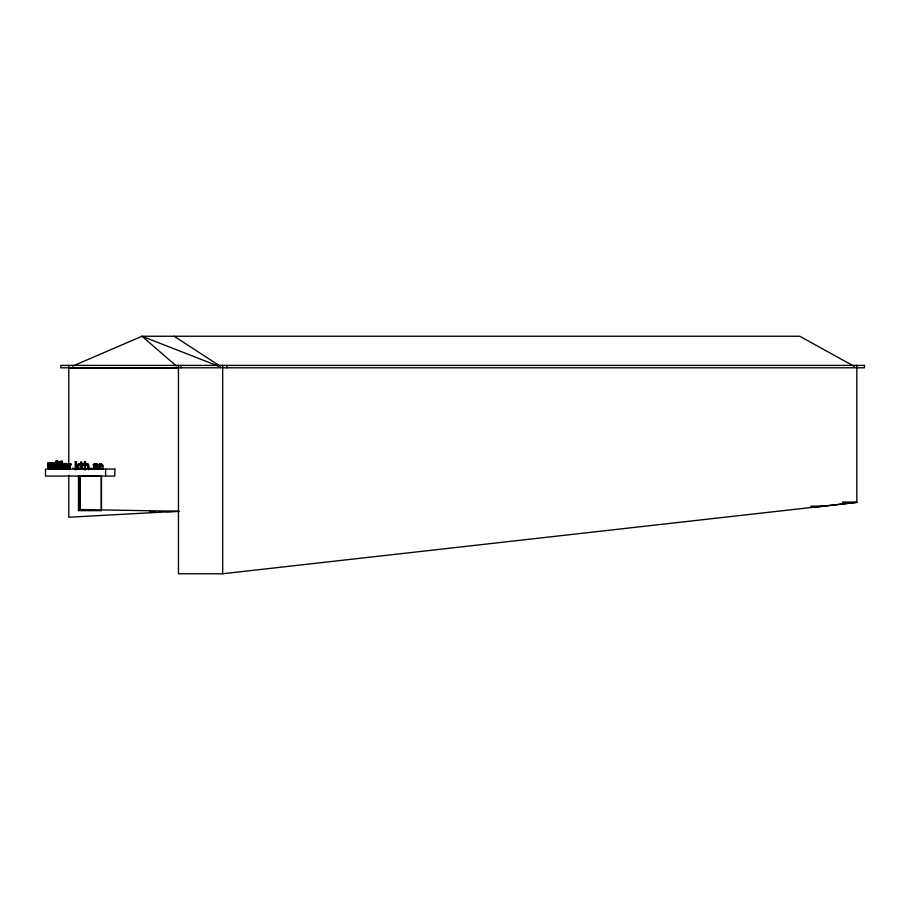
<?xml version="1.0" encoding="UTF-8"?>
<svg xmlns="http://www.w3.org/2000/svg" width="910" height="910" viewBox="0 0 910 910"><rect width="100%" height="100%" fill="white"/><g stroke="black" fill="none" stroke-linecap="round" stroke-linejoin="round"><path stroke-width="1.36" d="M48.162 468.536L47.582 467.046L49.208 467.558M50.323 467.353L50.63 465.84L47.582 465.715L48.093 463.076L49.538 463.565M49.8 467.41C46.603 457.468 51.313 471.312 48.81 468.115L48.844 467.092M51.006 466.443C52.245 462.917 48.207 461.484 48.856 465.772L47.582 465.715M50.346 464.236L51.631 464.282L52.257 462.917L53.281 463.702L53.212 465.556L51.825 467.092L52.37 467.945L53.269 467.251L51.324 467.854M57.648 466.58L57.796 461.063L56.124 461.006L56.011 463.804L55.226 462.997L54.509 463.816L54.202 468.684L57.501 468.821M57.284 463.85C55.146 461.063 55.385 468.297 55.476 468.73L56.227 468.775M55.817 468.752L56.147 464.339L57.25 464.646M56.431 463.599L56.124 461.006M57.739 464.043L56.909 464.009L56.932 463.224L57.774 463.258M57.091 468.798L57.796 461.063M58.661 468.058L59.514 461.723L58.65 468.946M60.378 463.77L60.469 461.188L62.153 461.245L62.005 465.124M60.242 467.08L61.516 467.126L62.153 461.245M63.336 469.06L62.87 467.615L62.813 469.037L63.802 469.082M99.383 463.975L98.439 466.136L98.701 469.003L98.121 465.567L100.293 463.793M54.736 465.533L55.044 463.986M47.604 467.046L49.003 467.319L49.367 465.795L50.63 465.84M95.072 468.98L96.005 468.9L94.617 468.923C101.01 469.253 86.222 462.928 97.302 464.202L97.325 465.226L96.039 464.794M96.255 467.421C91.956 467.547 93.889 461.984 97.302 464.202M96.016 464.635C91.182 465.454 100.305 467.058 96.813 469.014C99.008 466.352 90.989 465.818 95.561 464.589L94.697 464.669M51.472 466.409L51.779 468.445L53.258 468.309M50.789 465.442L51.677 464.111L50.55 463.998M52.063 465.488L52.951 464.157L51.631 464.282M67.112 463.645L66.498 467.933L66.066 463.599M65.145 466.796L66.271 463.611M68.762 466.955L69.695 463.747L63.017 463.474L63.427 469.071L64.701 469.116L64.792 463.554M53.656 468.434L54.907 463.975L53.656 468.434L52.302 464.009L53.747 467.296M61.243 468.411L62.483 463.963L61.243 468.411L59.878 463.998L61.675 468.388M65.463 467.001L65.861 464.873L66.305 469.185M67.431 469.241L67.829 467.103M68.819 468.4L70.07 463.952L68.819 468.4L67.465 463.986L69.251 468.377M96.38 468.741L95.413 467.319M100.35 464.566L101.613 464.771L102.147 466.125L98.826 466.147L99.486 464.817L100.782 464.532M100.453 464.566L98.826 466.147M54.338 468.57L55.76 463.975L54.771 468.548M61.925 468.559L63.347 463.963L62.358 468.536M69.501 468.548L70.923 463.952L69.695 469.662M48.071 464.362L49.003 463.622M49.345 464.418L50.13 463.588L50.664 465.124L49.39 465.078L50.664 465.124M50.38 463.236L51.426 462.894L52.086 463.941L50.403 468.434L51.597 464.009L51.95 465.51M57.978 468.423L59.616 463.975L57.978 468.423L56.989 463.998L58.411 468.4M65.566 468.411L67.192 463.952L65.566 468.411L64.576 463.986L65.747 467.274M51.017 468.616L52.37 465.294L53.394 468.593M51.461 468.593L52.075 466.398M58.604 468.604L59.958 465.283L60.981 468.582M59.036 468.582L59.958 465.283M66.191 468.593L67.545 465.272L68.557 468.57M66.623 468.57L67.545 465.272M58.843 467.876L59.73 465.92M58.399 468.866L59.673 468.912L60.993 465.965L59.969 463.349L61.55 466.204L60.276 466.159M78.431 463.963C73.073 471.653 78.385 461.654 81.024 463.929L79.5 463.963L77.191 466.602L78.897 468.65M77.191 466.602L79.932 463.941M76.576 467.183C75.826 468.513 77.35 465.829 77.941 468.843M85.483 464.259L85.915 464.225M101.169 468.877L102.91 468.218L102.921 469.264M101.09 468.912C96.039 464.498 99.941 471.221 102.91 468.218M86.973 464.68C82.241 464.953 90.727 465.545 86.848 464.737M72.629 366.138L141.971 336.245L799.754 336.245L854.342 366.423M85.893 464.009C89.487 462.473 89.282 467.649 88.964 469.64M82.457 468.934L83.697 468.73L81.65 468.548L81.411 462.314L82.582 468.889M815.03 507.234L856.822 502.354L856.822 365.399M178.44 365.399L178.44 573.755L222.666 573.755L856.822 502.354L842.614 502.263M75.2 469.685L75.53 461.7L75.644 469.662M76.451 466.807L76.372 461.7L76.053 469.685M84.3 469.662L84.63 461.688L84.732 469.64M85.585 469.64L85.472 461.677L85.153 469.662M50.835 468.411L49.413 464.009L50.403 468.434M81.001 462.291C83.049 475.623 77.748 464.646 81.854 462.291M57.228 468.57L56.102 463.998L57.671 468.548M64.815 468.559L63.689 463.986L64.963 467.387M81.877 463.929L83.629 463.929L83.208 464.76L83.629 463.929M87.929 463.907L86.325 463.85L88.213 464.657L88.532 469.662M80.023 464.771L81.035 464.748L80.023 464.771L80.012 463.963M94.31 463.941L96.073 463.804M81.889 464.737L83.64 464.737M86.188 464.76L87.28 464.703M101.294 463.781C103.535 469.605 104.502 464.157 100.384 463.77M87.098 464.817L87.713 464.919M96.483 464.771L95.584 464.657L97.325 465.226M99.736 464.68L101.374 464.635M100.942 464.669L101.613 464.771M101.169 464.794L101.795 464.953M101.363 464.976L101.943 465.181M87.667 468.582L88.065 466.386M94.856 466.238L95.812 466.341M102.147 466.125L101.624 465.476M72.516 468.206L73.164 468.229M81.775 468.718L82.366 468.821M90.886 468.172L91.535 468.195M82.15 468.912L83.333 468.843M93.173 468.229L93.662 468.206C95.823 469.833 92.172 467.012 93.195 469.31M99.941 468.809L101.613 468.855M149.672 511.977L155.348 511.875M166.678 511.659L179.441 511.431M842.626 502.513L856.822 502.354M810.719 506.176L823.505 506.096M75.086 461.723L76.372 461.7M84.186 461.711L85.472 461.677M80.569 462.314L81.411 462.314M48.526 464.009L49.845 463.986M51.597 464.009L52.734 463.986M54.475 464.009L55.76 463.975M56.102 463.998L57.421 463.975M59.184 463.998L60.31 463.963M62.051 463.986L63.347 463.963M63.689 463.986L65.008 463.963M66.76 463.986L67.897 463.952M69.638 463.975L70.923 463.952M96.847 465.249L96.869 464.225M98.837 466.887L102.989 466.853M93.662 468.206L93.628 469.287M102.432 468.24L102.489 469.287M79.75 468.9L101.465 468.9M68.785 367.879L178.44 368.254M59.514 461.723L57.842 461.666L58.149 464.066L59.014 464.1M48.492 462.758L50.232 462.837M50.983 462.872L52.7 462.94M55.044 463.031L56.704 463.11M48.275 462.872L50.459 462.997M50.767 462.951L52.894 463.053M54.884 463.122L60.481 463.372M48.093 463.076L53.053 463.224M54.736 463.281L57.102 463.52M47.934 463.349L49.208 463.406M51.916 463.395L53.178 463.44M54.611 463.52L55.885 463.565M48.423 463.588L50.812 463.611M50.994 463.679L52.678 463.747M54.509 463.816L55.783 463.861M47.809 463.713L50.38 463.816M50.767 463.804L52.848 463.907M56.909 464.009L59.696 464.123L59.446 463.326M49.22 463.963L52.951 464.157M54.429 464.18L55.703 464.225M47.707 464.146L48.981 464.191M54.372 464.589L55.647 464.646M49.345 464.475L50.619 464.521M47.639 464.646L48.913 464.691M51.677 464.748L52.939 464.794M51.597 464.964L52.86 465.01M54.35 465.078L55.612 465.124M51.29 465.237L52.734 465.169M47.604 465.215L48.867 465.26M51.028 465.34L52.302 465.397M60.003 466.489L61.516 467.126M49.333 466.273L50.596 466.318M50.789 466.398L52.052 466.443M49.265 466.682L50.528 466.739M49.174 467.035L50.437 467.08M62.119 467.592L63.393 467.638M51.79 467.501L53.064 467.547M50.858 467.842L52.825 467.763M51.096 467.899L52.37 467.945M47.536 468.07L48.81 468.115M47.946 468.423L49.436 468.582M58.183 463.281L59.218 463.315M66.635 463.634L67.533 463.668M68.421 463.702L68.318 469.276M54.088 467.251L54.031 468.673M94.128 468.775L95.049 468.9M218.696 366.241L141.971 336.245L176.29 365.945M174.129 336.245L220.3 366.252M77.623 466.58L79.341 468.627M67.112 465.294L68.125 468.593M59.525 465.306L60.549 468.604M51.938 465.317L52.962 468.616M87.576 465.67L87.633 466.409M68.318 463.69L68.512 466.944M226.886 365.399L226.886 367.799M222.666 365.399L222.666 573.755M180.976 365.399L180.976 367.799M105.606 469.082L105.606 476.066M101.272 476.055L101.272 509.543M80.216 476.055L80.216 509.543M79.75 475.907L79.75 509.543L178.44 511.238L68.785 517.244L68.785 475.168M68.785 365.399L68.785 466.705M100.817 463.747L99.861 463.827L100.817 463.747M864.5 365.399L60.833 365.399L60.833 367.799L864.5 367.799L864.5 365.399M114.831 469.082L45.5 469.082L45.5 476.066L114.831 476.066L114.831 469.082M101.476 475.782L78.476 475.782L78.476 510.647L101.476 510.647L101.476 475.782"/></g></svg>
